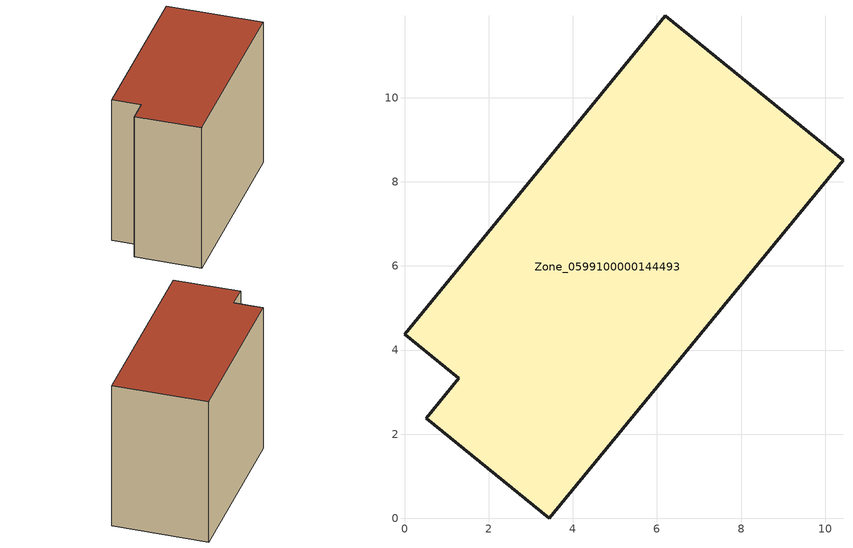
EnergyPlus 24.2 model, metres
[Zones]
Zone_0599100000144493
 floor ground (C_G): 0.51,2.38 1.29,3.33 0,4.38 6.2,11.95 10.42,8.51 3.44,0 z0
 wall outside (C_F): 1.29,3.33 0.51,2.38 3.44,0 10.42,8.51 6.2,11.95 0,4.38 1.29,3.33 z0:8.88
 roof outside (C_R): 6.2,11.95 0,4.38 1.29,3.33 0.51,2.38 3.44,0 10.42,8.51 z8.88
[BUILDING]
Pand.0599100000144493: North Axis=0; Terrain=City; Loads Convergence Tolerance Value=0.04; Temperature Convergence Tolerance Value=0.4; Solar Distribution=FullExterior; Maximum Number of Warmup Days=25; Minimum Number of Warmup Days=1
[Site:Location]
Rotterdam.The.Hague.AP_ZH_NLD Design_Conditions: Latitude=51.96; Longitude=4.45; Time Zone=1; Elevation=-4.5
[SITE:GROUNDTEMPERATURE:BUILDINGSURFACE]
18, 18, 18, 18, 18, 18, 18, 18, 18, 18, 18, 18
[MATERIAL] Thermal Absorptance=0.9; Solar Absorptance=0.7; Visible Absorptance=0.7
Name | Roughness | Thickness | Conductivity | Density | Specific Heat
G.TI.1946 | MediumSmooth | 0.15 | 1 | 540 | 1210
F.TI.1946 | Rough | 0.3 | 0.857143 | 1920 | 840
R.TI.1946 | MediumRough | 0.2 | 0.1 | 1500 | 1000
[CONSTRUCTION]
C_G: G.TI.1946
C_F: F.TI.1946
C_R: R.TI.1946
[ZONE]
Zone_0599100000144493: Type=1; Multiplier=1; Ceiling Height=Autocalculate; Volume=Autocalculate; Floor Area=autocalculate; Part of Total Floor Area=Yes
[ZONEINFILTRATION:DESIGNFLOWRATE]
Infil_Zone_0599100000144493: Zone or ZoneList or Space or SpaceList=Zone_0599100000144493; Schedule=AlwaysOn; Design Flow Rate Calculation Method=Flow/Area; Flow Rate per Floor Area=0.003; Constant Term Coefficient=1; Temperature Term Coefficient=0; Velocity Term Coefficient=0; Velocity Squared Term Coefficient=0
[HVACTEMPLATE:ZONE:IDEALLOADSAIRSYSTEM]
Zone_0599100000144493: Maximum Heating Supply Air Temperature=50; Minimum Cooling Supply Air Temperature=13; Maximum Heating Supply Air Humidity Ratio=0.0156; Minimum Cooling Supply Air Humidity Ratio=0.0077; Heating Limit=NoLimit; Cooling Limit=NoLimit; Dehumidification Control Type=ConstantSensibleHeatRatio; Cooling Sensible Heat Ratio=0.7; Dehumidification Setpoint=60; Humidification Control Type=None; Humidification Setpoint=30; Outdoor Air Method=None; Outdoor Air Flow Rate per Person=0.00944; Outdoor Air Flow Rate per Zone Floor Area=0; Outdoor Air Flow Rate per Zone=0; Demand Controlled Ventilation Type=None; Outdoor Air Economizer Type=NoEconomizer; Heat Recovery Type=None; Sensible Heat Recovery Effectiveness=0.7; Latent Heat Recovery Effectiveness=0.65
[ZONECONTROL:THERMOSTAT]
ThermostatControl_Zone_0599100000144493: Zone or ZoneList=Zone_0599100000144493; Control Type Schedule=DualSetpointControlType; Control 1=Thermostat_Zone_0599100000144493; Temperature Difference Between Cutout And Setpoint=0
[THERMOSTATSETPOINT:DUALSETPOINT]
Thermostat_Zone_0599100000144493: Heating Setpoint Temperature Schedule=HeatingSetpoint_Zone_0599100000144493; Cooling Setpoint Temperature Schedule=CoolingSetpoint_Zone_0599100000144493
[SCHEDULE:COMPACT]
HeatingSetpoint_Zone_0599100000144493: Through: 12/31, For: AllDays, Until: 24:00, 21
CoolingSetpoint_Zone_0599100000144493: Through: 12/31, For: AllDays, Until: 24:00, 24
DualSetpointControlType: Through: 12/31, For: AllDays, Until: 24:00, 4
AlwaysOn: Through: 12/31, For: AllDays, Until: 24:00, 1
